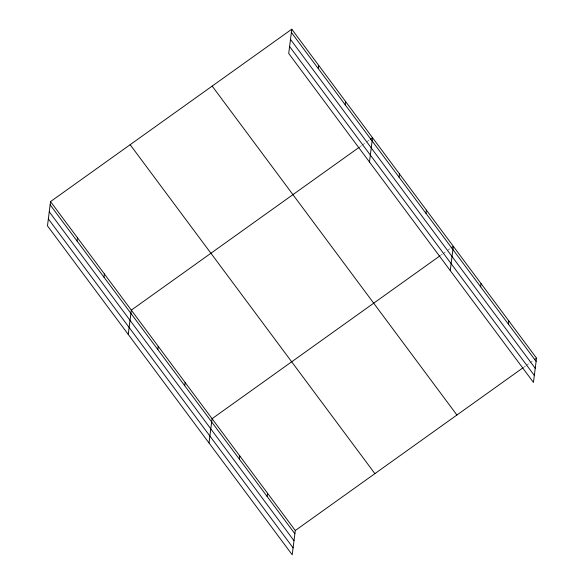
<?xml version="1.0" encoding="UTF-8"?>
<svg xmlns="http://www.w3.org/2000/svg" width="584" height="584" viewBox="0 0 584 584"><rect width="100%" height="100%" fill="white"/><g stroke="black" fill="none" stroke-linecap="round" stroke-linejoin="round"><path stroke-width="0.44" stroke-dasharray="2.92 2.19" d="M360.014 146.708L361.489 145.65M362.226 145.124L365.905 142.489M366.642 141.963L369.592 139.861M440.774 255.252L442.249 254.201M442.986 253.675L446.672 251.04M447.41 250.514L450.359 248.404M523.987 367.095L525.461 366.044M526.199 365.511L529.148 363.409M529.885 362.883L533.572 360.248"/><path stroke-width="0.88" d="M50.545 201.589L47.479 225.862L292.219 554.8L295.285 530.528L50.545 201.589L291.781 29.2L536.521 358.138L533.455 382.411L288.715 53.472L291.781 29.2M77.059 241.017L77.468 237.768M103.981 277.196L104.39 273.954M128.246 334.413L131.312 310.141L359.277 147.234M157.826 349.56L158.235 346.319M184.748 385.747L185.157 382.505M209.014 442.964L212.08 418.691L440.037 255.785M239.403 459.206L239.812 455.965M318.287 68.627L318.703 65.386M267.143 496.488L267.552 493.246M345.21 104.806L345.618 101.565M369.475 162.023L372.541 137.751L370.329 139.328M399.054 177.178L399.463 173.93M425.977 213.357L426.386 210.116M450.242 270.575L453.308 246.302L451.096 247.879M480.632 286.824L481.041 283.583M508.372 324.098L508.781 320.857M295.285 530.528L523.249 367.621M534.309 359.722L536.521 358.138M291.372 32.441L536.105 361.379M290.489 39.383L535.229 368.322M289.591 46.53L534.331 375.468M212.174 86.089L456.914 415.027M130.152 144.701L374.891 473.639M50.136 204.831L294.876 533.769M49.26 211.773L294 540.711M48.362 218.92L293.095 547.858"/></g></svg>
